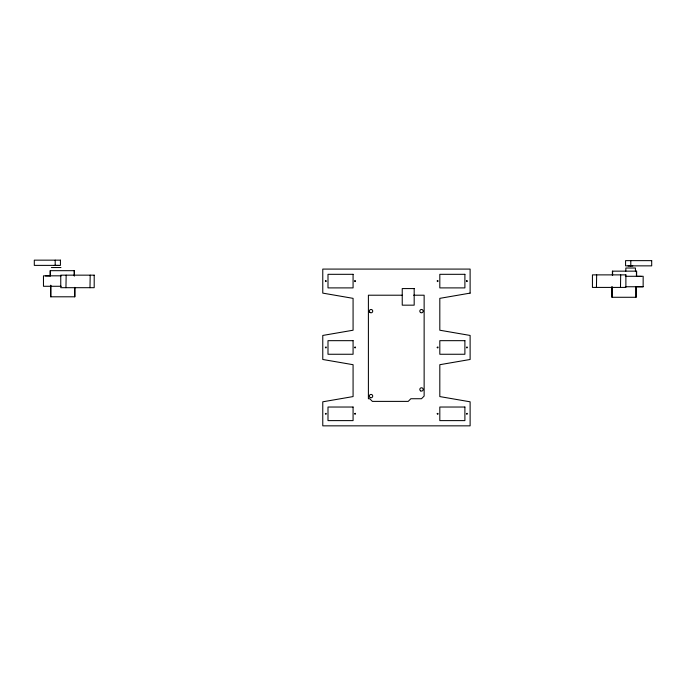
<?xml version="1.0" encoding="UTF-8"?>
<svg xmlns="http://www.w3.org/2000/svg" width="686" height="686" viewBox="0 0 686 686"><rect width="100%" height="100%" fill="white"/><g stroke="black" fill="none" stroke-linecap="round" stroke-linejoin="round"><path stroke-width="1.03" d="M65.95 287.691L66.156 275.155M89.986 287.691L90.192 275.155M596.443 287.417L596.657 274.88M620.478 287.417L620.693 274.88M53.971 265.448L58.747 265.448M628.05 265.928L632.826 265.928M51.364 267.54L60.968 267.54M61.268 275.823L43.467 275.832L43.467 286.285L61.268 286.276M45.465 275.901L50.37 275.901L50.37 270.678M625.375 276.295L643.168 276.286L643.134 286.748L625.375 286.748M641.333 276.381L636.428 276.381L636.428 271.15M635.853 286.739L643.168 286.739M402.236 295.212L368.399 295.212L368.399 398.729L369.728 398.729L372.378 401.387L408.213 401.387L410.863 398.729L421.487 398.729L424.137 396.079L424.137 295.212L413.624 295.212M636.634 276.381L636.634 271.15L612.392 271.15L612.392 275.335M636.145 286.825L636.145 297.278L611.903 297.278L611.903 286.825M635.939 286.825L635.939 297.278M635.433 271.15L635.433 268.02L625.829 268.02L625.829 271.15M630.803 260.637L630.803 265.859M612.598 271.15L612.598 275.335M612.109 286.825L612.109 297.278M74.894 287.4L74.894 296.798L50.653 296.798L50.653 285.307M74.688 287.4L74.688 296.798M74.405 275.901L74.405 270.678L50.155 270.678L50.155 275.901M74.191 270.678L74.191 275.901M55.197 260.157L55.197 265.388M50.858 285.307L50.858 296.798M325.404 280.968C326.039 282.966 326.956 279.562 325.404 280.968M325.404 347.33C326.039 349.32 326.956 345.916 325.404 347.33M325.404 413.684C326.039 415.682 326.956 412.277 325.404 413.684M354.662 280.968C355.305 282.966 356.214 279.562 354.662 280.968M354.662 347.33C355.305 349.32 356.214 345.916 354.662 347.33M354.662 413.684C355.305 415.682 356.214 412.277 354.662 413.684M437.222 280.968C437.857 282.966 438.774 279.562 437.222 280.968M437.222 347.33C437.857 349.32 438.774 345.916 437.222 347.33M437.222 413.684C437.857 415.682 438.774 412.277 437.222 413.684M466.48 280.968C467.123 282.966 468.032 279.562 466.48 280.968M466.48 347.33C467.123 349.32 468.032 345.916 466.48 347.33M466.48 413.684C467.123 415.682 468.032 412.277 466.48 413.684M470.116 293.119L439.812 298.35L439.812 330.223L470.116 335.445L470.116 359.481L439.812 364.703L439.812 396.577L470.116 401.807L470.116 425.843L322.772 425.843L322.772 401.807L353.076 396.577L353.076 364.703L322.772 359.481L322.772 335.445L353.076 330.223L353.076 298.35L322.772 293.119L322.772 269.084L470.116 269.084L470.116 293.119M60.428 260.157L34.3 260.157L34.3 265.388L60.428 265.388L60.428 260.157M651.7 260.637L625.572 260.637L625.572 265.859L651.7 265.859L651.7 260.637M353.076 274.314L327.994 274.314L327.994 287.897L353.076 287.897L353.076 274.314M464.894 274.314L439.812 274.314L439.812 287.897L464.894 287.897L464.894 274.314M625.881 274.88L592.438 274.88L592.438 287.417L625.881 287.417L625.881 274.88M94.196 275.155L60.754 275.155L60.754 287.691L94.196 287.691L94.196 275.155M414.181 288.574L402.236 288.574L402.236 305.167L414.181 305.167L414.181 288.574M353.076 340.668L327.994 340.668L327.994 354.259L353.076 354.259L353.076 340.668M464.894 340.668L439.812 340.668L439.812 354.259L464.894 354.259L464.894 340.668M353.076 407.03L327.994 407.03L327.994 420.612L353.076 420.612L353.076 407.03M464.894 407.03L439.812 407.03L439.812 420.612L464.894 420.612L464.894 407.03M420.647 312.584A1.672 1.672 0 0 0 423.159 311.135A1.672 1.672 0 0 0 420.647 309.686A1.672 1.672 0 0 0 420.647 312.584M420.647 390.891A1.672 1.672 0 0 0 423.159 389.442A1.672 1.672 0 0 0 420.647 387.993A1.672 1.672 0 0 0 420.647 390.891M370.217 397.528A1.672 1.672 0 0 0 372.721 396.079A1.672 1.672 0 0 0 370.217 394.63A1.672 1.672 0 0 0 370.217 397.528M369.865 312.319A1.672 1.672 0 0 0 372.67 311.573A1.672 1.672 0 0 0 370.62 309.523A1.672 1.672 0 0 0 369.865 312.319"/></g></svg>
